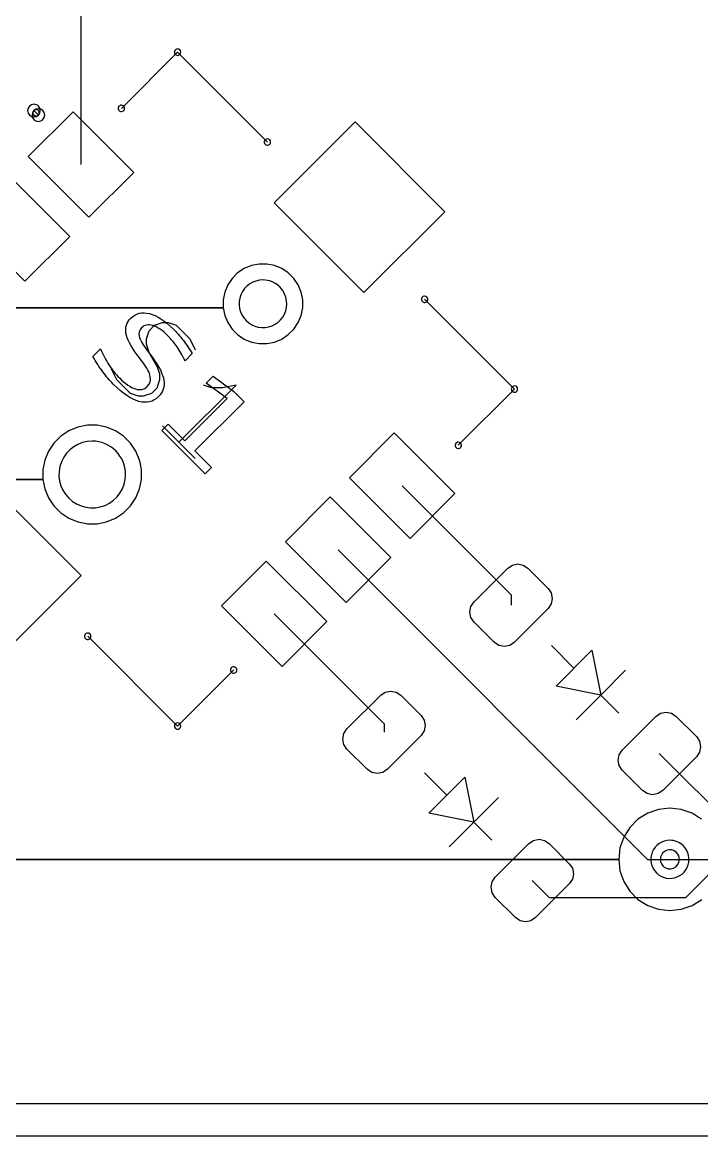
# Model space of a CAD drawing. Header units: millimetres. Extents: x 10 to 287, y 10 to 200.
# Drawn here: x 29.3 to 40, y 102.16 to 119.68 of the extents above; entities that cross this region are included whole.
import ezdxf

# ---------------------------------------------------------------- set-up
doc = ezdxf.new("R2010")
doc.units = ezdxf.units.MM
doc.layers.get('0').update_dxf_attribs({"linetype": 'CONTINUOUS'})

msp = doc.modelspace()

# ---------------------------------------------------------------- linework, layer by layer
at = {"color": 7}
for points in [[(39.5, 106.5072), (53.5, 106.5072), (63, 116.0072), (63.5, 116.0072), (67.6, 120.1072), (87.6657, 120.1072), (89.0328, 121.4744), (89.0328, 122.14), (90.9, 124.0072)], [(39.3335, 108.1737), (40.5, 107.0072), (52.5, 107.0072), (66, 120.5072), (66, 121.0072)], [(30.2297, 117.4427), (30.2297, 120.2775)], [(31.75, 119.2105), (30.8661, 118.3266)], [(30.8661, 118.3266), (31.75, 119.2105)], [(31.75, 119.2105), (33.1642, 117.7963)], [(33.1642, 117.7963), (31.75, 119.2105)], [(29.4873, 118.2913), (29.558, 118.2206)], [(20.0005, 115.1891), (32.468, 115.1891), (32.492, 115.0683), (32.492, 115.0682), (32.5392, 114.9544), (32.5392, 114.9544), (32.6076, 114.852), (32.6076, 114.852), (32.6948, 114.7648), (32.6948, 114.7648), (32.7972, 114.6964), (32.7972, 114.6964), (32.7972, 114.6964), (32.9111, 114.6492), (33.0319, 114.6252), (33.0319, 114.6252), (33.0319, 114.6252), (33.1551, 114.6252), (33.1551, 114.6252), (33.276, 114.6492), (33.3898, 114.6964), (33.4922, 114.7648), (33.5794, 114.852), (33.6478, 114.9544), (33.695, 115.0683), (33.719, 115.1891), (33.719, 115.3123), (33.695, 115.4332), (33.6478, 115.547), (33.6478, 115.547), (33.6478, 115.547), (33.5794, 115.6494), (33.5794, 115.6494), (33.4922, 115.7366), (33.4922, 115.7366), (33.3898, 115.805), (33.3898, 115.805), (33.276, 115.8522), (33.276, 115.8522), (33.276, 115.8522), (33.276, 115.8522), (33.2759, 115.8522), (33.1551, 115.8762), (33.1551, 115.8762), (33.0319, 115.8762), (33.0319, 115.8762), (32.9111, 115.8522), (32.911, 115.8522), (32.7972, 115.805), (32.7972, 115.805), (32.6948, 115.7366), (32.6948, 115.7366), (32.6076, 115.6494), (32.6076, 115.6494), (32.5392, 115.547), (32.5392, 115.547), (32.492, 115.4332), (32.492, 115.4331), (32.468, 115.3123), (32.468, 115.1891), (20.0005, 115.1891)], [(35.6391, 115.3214), (37.0533, 113.9072)], [(37.0533, 113.9072), (35.6391, 115.3214)], [(30.7024, 114.2281), (30.788, 114.057), (31.0018, 113.8432), (31.1301, 113.8004), (31.2156, 113.8004), (31.3439, 113.8432), (31.4294, 113.9287), (31.4722, 114.057), (31.4722, 114.1425), (31.4294, 114.2708), (31.3011, 114.4846), (31.2584, 114.6129), (31.2584, 114.6985), (31.3011, 114.8268), (31.3867, 114.9123), (31.5149, 114.955), (31.6005, 114.955), (31.7288, 114.9123), (31.9426, 114.6985), (32.0281, 114.5274)], [(30.416797, 114.419484), (30.538402, 114.541089)], [(31.198579, 114.334578), (31.114809, 114.446407)], [(31.275361, 114.511551), (31.357751, 114.39993)], [(31.981775, 114.465775), (31.8666, 114.350601)], [(31.7715, 113.0735), (32.6696, 113.9715), (32.4557, 113.9287), (32.2847, 113.9287), (32.1564, 113.9715)], [(37.0533, 113.9072), (36.1694, 113.0233)], [(36.1694, 113.0233), (37.0533, 113.9072)], [(20.0005, 112.4873), (29.631, 112.4873), (29.6608, 112.3375), (29.6608, 112.3375), (29.7193, 112.1964), (29.7193, 112.1964), (29.8041, 112.0693), (29.8041, 112.0693), (29.9121, 111.9613), (29.9121, 111.9613), (30.0392, 111.8765), (30.0392, 111.8765), (30.0392, 111.8765), (30.1803, 111.818), (30.2626, 111.8016), (30.3301, 111.7882), (30.3301, 111.7882), (30.3301, 111.7882), (30.4829, 111.7882), (30.4829, 111.7882), (30.6327, 111.818), (30.7738, 111.8765), (30.9008, 111.9613), (31.0089, 112.0693), (31.0937, 112.1964), (31.1522, 112.3375), (31.182, 112.4873), (31.182, 112.6401), (31.182, 112.6401), (31.182, 112.6401), (31.1595, 112.7534), (31.1522, 112.7899), (31.0937, 112.931), (31.0937, 112.931), (31.0937, 112.931), (31.0089, 113.058), (31.0089, 113.0581), (30.9009, 113.1661), (30.9008, 113.1661), (30.7738, 113.2509), (30.7738, 113.2509), (30.6327, 113.3094), (30.6327, 113.3094), (30.4829, 113.3392), (30.4829, 113.3392), (30.3301, 113.3392), (30.3301, 113.3392), (30.1803, 113.3094), (30.1803, 113.3094), (30.0392, 113.2509), (30.0392, 113.2509), (29.9121, 113.1661), (29.9121, 113.1661), (29.8041, 113.0581), (29.8041, 113.058), (29.7193, 112.931), (29.7193, 112.931), (29.6608, 112.7899), (29.6608, 112.7899), (29.631, 112.6401), (29.631, 112.6401), (29.631, 112.4873), (20.0005, 112.4873)], [(32.0281, 112.8169), (31.5149, 113.33)], [(35.2855, 112.3869), (37, 110.6725)], [(34.2779, 111.3793), (39.15, 106.5072)], [(37, 110.6725), (37, 110.5072)], [(33.2703, 110.3717), (35, 108.6419), (35, 108.5072)], [(30.3358, 110.0181), (31.75, 108.6039)], [(31.75, 108.6039), (30.3358, 110.0181)], [(37.9899, 109.5173), (37.6364, 109.8708)], [(37.7071, 109.2344), (38.2728, 109.8001)], [(38.2728, 109.8001), (38.4142, 109.093), (37.7071, 109.2344)], [(32.6339, 109.4878), (31.75, 108.6039)], [(31.75, 108.6039), (32.6339, 109.4878)], [(38.4142, 109.093), (38.8031, 109.4819)], [(38.4142, 109.093), (38.0253, 108.7041)], [(38.6971, 108.8101), (38.4142, 109.093)], [(35.9899, 107.5173), (35.6364, 107.8708)], [(35.7071, 107.2344), (36.2728, 107.8001)], [(36.2728, 107.8001), (36.4142, 107.093), (35.7071, 107.2344)], [(36.4142, 107.093), (36.8031, 107.4819)], [(40.0023, 107.137), (39.9455, 107.1727), (39.8495, 107.233), (39.6793, 107.2926), (39.6792, 107.2926), (39.5, 107.3128), (39.5, 107.3128), (39.3207, 107.2926), (39.3207, 107.2926), (39.1505, 107.233), (38.9977, 107.137), (38.8702, 107.0095), (38.7742, 106.8567), (38.7146, 106.6865), (38.7146, 106.6865), (38.6944, 106.5072), (38.6944, 106.5072), (26.3373, 106.5072)], [(36.4142, 107.093), (36.0253, 106.7041)], [(36.6971, 106.8101), (36.4142, 107.093)], [(37.6, 105.9072), (39.7485, 105.9072), (40.4485, 106.6072)], [(26.3373, 106.5072), (38.6944, 106.5072), (38.7146, 106.328), (38.7146, 106.3279), (38.7742, 106.1577), (38.8702, 106.0049), (38.9977, 105.8774), (39.1505, 105.7814), (39.3207, 105.7218), (39.3207, 105.7218), (39.5, 105.7016), (39.5, 105.7016), (39.5, 105.7016), (39.6792, 105.7218), (39.6793, 105.7218), (39.6793, 105.7218), (39.8495, 105.7814), (40.0023, 105.8774)], [(39.15, 106.5072), (39.5, 106.5072)], [(37.3335, 106.1737), (37.6, 105.9072)], [(53.2423, 102.6577), (20.507, 102.6577)], [(20.5, 102.1572), (53.3158, 102.1572)]]:
    msp.add_lwpolyline(points, dxfattribs=at)
for points in [[(31.75, 119.2605), (31.75, 119.2605)], [(29.4873, 118.3913)], [(29.558, 118.3206)], [(30.8661, 118.3766)], [(30.3535, 116.6119), (29.3989, 117.5665), (30.106, 118.2736), (31.0606, 117.319)], [(30.3535, 116.6119), (29.3989, 117.5665), (30.106, 118.2736), (31.0606, 117.319)], [(30.3535, 116.6119), (29.3989, 117.5665), (30.106, 118.2736), (31.0606, 117.319)], [(34.6845, 115.4275), (33.2703, 116.8417), (34.5431, 118.1145), (35.9573, 116.7003)], [(34.6845, 115.4275), (33.2703, 116.8417), (34.5431, 118.1145), (35.9573, 116.7003)], [(34.6845, 115.4275), (33.2703, 116.8417), (34.5431, 118.1145), (35.9573, 116.7003)], [(33.1642, 117.8463)], [(29.3458, 115.6043), (28.3912, 116.5589), (29.0983, 117.266), (30.0529, 116.3114)], [(29.3458, 115.6043), (28.3912, 116.5589), (29.0983, 117.266), (30.0529, 116.3114)], [(29.3458, 115.6043), (28.3912, 116.5589), (29.0983, 117.266), (30.0529, 116.3114)], [(33.0935, 115.6257)], [(33.0935, 115.6257)], [(33.0935, 115.6257)], [(33.0935, 115.6257)], [(33.0935, 115.6257)], [(33.0935, 115.6257)], [(35.6391, 115.3714)], [(31.981767, 114.465766)], [(31.601109, 113.356778), (31.863499, 113.094387), (32.529404, 113.760293), (32.201862, 114.003647), (32.309436, 114.111221), (32.635388, 113.869457), (32.796003, 113.708843), (32.022523, 112.935363), (32.284914, 112.672973), (32.185524, 112.573583), (31.501719, 113.257388)], [(37.0533, 113.9572)], [(37.0533, 113.9572)], [(35.4093, 111.5561), (34.4547, 112.5107), (35.1618, 113.2178), (36.1164, 112.2632)], [(35.4093, 111.5561), (34.4547, 112.5107), (35.1618, 113.2178), (36.1164, 112.2632)], [(35.4093, 111.5561), (34.4547, 112.5107), (35.1618, 113.2178), (36.1164, 112.2632)], [(30.4065, 113.0887)], [(30.4065, 113.0887)], [(30.4065, 113.0887)], [(30.4065, 113.0887)], [(30.4065, 113.0887)], [(30.4065, 113.0887)], [(36.1694, 113.0733)], [(28.9569, 109.6999), (27.5427, 111.1141), (28.8155, 112.3869), (30.2297, 110.9727)], [(28.9569, 109.6999), (27.5427, 111.1141), (28.8155, 112.3869), (30.2297, 110.9727)], [(28.9569, 109.6999), (27.5427, 111.1141), (28.8155, 112.3869), (30.2297, 110.9727)], [(34.4017, 110.5484), (33.4471, 111.503), (34.1542, 112.2101), (35.1088, 111.2555)], [(34.4017, 110.5484), (33.4471, 111.503), (34.1542, 112.2101), (35.1088, 111.2555)], [(34.4017, 110.5484), (33.4471, 111.503), (34.1542, 112.2101), (35.1088, 111.2555)], [(33.394, 109.5408), (32.4394, 110.4954), (33.1465, 111.2025), (34.1011, 110.2479)], [(33.394, 109.5408), (32.4394, 110.4954), (33.1465, 111.2025), (34.1011, 110.2479)], [(33.394, 109.5408), (32.4394, 110.4954), (33.1465, 111.2025), (34.1011, 110.2479)], [(37.053, 109.9238), (36.98, 109.8751), (36.8939, 109.8579), (36.8078, 109.8751), (36.7348, 109.9238), (36.4166, 110.242), (36.3679, 110.315), (36.3507, 110.4011), (36.3679, 110.4872), (36.4166, 110.5602), (36.947, 111.0906), (37.02, 111.1393), (37.1061, 111.1565), (37.1922, 111.1393), (37.2652, 111.0906), (37.5834, 110.7724), (37.6321, 110.6994), (37.6493, 110.6133), (37.6321, 110.5272), (37.5834, 110.4542)], [(37.053, 109.9238), (36.98, 109.8751), (36.8939, 109.8579), (36.8078, 109.8751), (36.7348, 109.9238), (36.4166, 110.242), (36.3679, 110.315), (36.3507, 110.4011), (36.3679, 110.4872), (36.4166, 110.5602), (36.947, 111.0906), (37.02, 111.1393), (37.1061, 111.1565), (37.1922, 111.1393), (37.2652, 111.0906), (37.5834, 110.7724), (37.6321, 110.6994), (37.6493, 110.6133), (37.6321, 110.5272), (37.5834, 110.4542)], [(37.053, 109.9238), (36.98, 109.8751), (36.8939, 109.8579), (36.8078, 109.8751), (36.7348, 109.9238), (36.4166, 110.242), (36.3679, 110.315), (36.3507, 110.4011), (36.3679, 110.4872), (36.4166, 110.5602), (36.947, 111.0906), (37.02, 111.1393), (37.1061, 111.1565), (37.1922, 111.1393), (37.2652, 111.0906), (37.5834, 110.7724), (37.6321, 110.6994), (37.6493, 110.6133), (37.6321, 110.5272), (37.5834, 110.4542)], [(30.3358, 110.0681)], [(32.6339, 109.5378)], [(35.053, 107.9238), (34.98, 107.8751), (34.8939, 107.8579), (34.8078, 107.8751), (34.7348, 107.9238), (34.4166, 108.242), (34.3679, 108.315), (34.3507, 108.4011), (34.3679, 108.4872), (34.4166, 108.5602), (34.947, 109.0906), (35.02, 109.1393), (35.1061, 109.1565), (35.1922, 109.1393), (35.2652, 109.0906), (35.5834, 108.7724), (35.6321, 108.6994), (35.6493, 108.6133), (35.6321, 108.5272), (35.5834, 108.4542)], [(35.053, 107.9238), (34.98, 107.8751), (34.8939, 107.8579), (34.8078, 107.8751), (34.7348, 107.9238), (34.4166, 108.242), (34.3679, 108.315), (34.3507, 108.4011), (34.3679, 108.4872), (34.4166, 108.5602), (34.947, 109.0906), (35.02, 109.1393), (35.1061, 109.1565), (35.1922, 109.1393), (35.2652, 109.0906), (35.5834, 108.7724), (35.6321, 108.6994), (35.6493, 108.6133), (35.6321, 108.5272), (35.5834, 108.4542)], [(35.053, 107.9238), (34.98, 107.8751), (34.8939, 107.8579), (34.8078, 107.8751), (34.7348, 107.9238), (34.4166, 108.242), (34.3679, 108.315), (34.3507, 108.4011), (34.3679, 108.4872), (34.4166, 108.5602), (34.947, 109.0906), (35.02, 109.1393), (35.1061, 109.1565), (35.1922, 109.1393), (35.2652, 109.0906), (35.5834, 108.7724), (35.6321, 108.6994), (35.6493, 108.6133), (35.6321, 108.5272), (35.5834, 108.4542)], [(31.75, 108.6539)], [(31.75, 108.6539)], [(39.3865, 107.5904), (39.3135, 107.5416), (39.2274, 107.5245), (39.1413, 107.5416), (39.0683, 107.5904), (38.7501, 107.9086), (38.7013, 107.9816), (38.6842, 108.0677), (38.7013, 108.1538), (38.7501, 108.2268), (39.2804, 108.7571), (39.3534, 108.8059), (39.4395, 108.823), (39.5256, 108.8059), (39.5986, 108.7571), (39.9168, 108.4389), (39.9656, 108.3659), (39.9827, 108.2798), (39.9656, 108.1937), (39.9168, 108.1207)], [(39.3865, 107.5904), (39.3135, 107.5416), (39.2274, 107.5245), (39.1413, 107.5416), (39.0683, 107.5904), (38.7501, 107.9086), (38.7013, 107.9816), (38.6842, 108.0677), (38.7013, 108.1538), (38.7501, 108.2268), (39.2804, 108.7571), (39.3534, 108.8059), (39.4395, 108.823), (39.5256, 108.8059), (39.5986, 108.7571), (39.9168, 108.4389), (39.9656, 108.3659), (39.9827, 108.2798), (39.9656, 108.1937), (39.9168, 108.1207)], [(39.3865, 107.5904), (39.3135, 107.5416), (39.2274, 107.5245), (39.1413, 107.5416), (39.0683, 107.5904), (38.7501, 107.9086), (38.7013, 107.9816), (38.6842, 108.0677), (38.7013, 108.1538), (38.7501, 108.2268), (39.2804, 108.7571), (39.3534, 108.8059), (39.4395, 108.823), (39.5256, 108.8059), (39.5986, 108.7571), (39.9168, 108.4389), (39.9656, 108.3659), (39.9827, 108.2798), (39.9656, 108.1937), (39.9168, 108.1207)], [(37.3865, 105.5904), (37.3135, 105.5416), (37.2274, 105.5245), (37.1413, 105.5416), (37.0683, 105.5904), (36.7501, 105.9086), (36.7013, 105.9816), (36.6842, 106.0677), (36.7013, 106.1538), (36.7501, 106.2268), (37.2804, 106.7571), (37.3534, 106.8059), (37.4395, 106.823), (37.5256, 106.8059), (37.5986, 106.7571), (37.9168, 106.4389), (37.9656, 106.3659), (37.9827, 106.2798), (37.9656, 106.1937), (37.9168, 106.1207)], [(37.3865, 105.5904), (37.3135, 105.5416), (37.2274, 105.5245), (37.1413, 105.5416), (37.0683, 105.5904), (36.7501, 105.9086), (36.7013, 105.9816), (36.6842, 106.0677), (36.7013, 106.1538), (36.7501, 106.2268), (37.2804, 106.7571), (37.3534, 106.8059), (37.4395, 106.823), (37.5256, 106.8059), (37.5986, 106.7571), (37.9168, 106.4389), (37.9656, 106.3659), (37.9827, 106.2798), (37.9656, 106.1937), (37.9168, 106.1207)], [(37.3865, 105.5904), (37.3135, 105.5416), (37.2274, 105.5245), (37.1413, 105.5416), (37.0683, 105.5904), (36.7501, 105.9086), (36.7013, 105.9816), (36.6842, 106.0677), (36.7013, 106.1538), (36.7501, 106.2268), (37.2804, 106.7571), (37.3534, 106.8059), (37.4395, 106.823), (37.5256, 106.8059), (37.5986, 106.7571), (37.9168, 106.4389), (37.9656, 106.3659), (37.9827, 106.2798), (37.9656, 106.1937), (37.9168, 106.1207)], [(39.5, 106.8072)], [(39.5, 106.8072)], [(39.5, 106.6572)], [(39.5, 106.6572)]]:
    msp.add_lwpolyline(points, close=True, dxfattribs=at)
for points in [[(31.703806, 119.229634), (31.696067, 119.21095), (31.700345, 119.189445), (31.714645, 119.175145)], [(31.703806, 119.229634), (31.696067, 119.21095), (31.700345, 119.189445), (31.714645, 119.175145)], [(31.75, 119.2605), (31.729777, 119.2605), (31.711545, 119.248318), (31.703806, 119.229634)], [(31.75, 119.2605), (31.729777, 119.2605), (31.711545, 119.248318), (31.703806, 119.229634)], [(31.714645, 119.175145), (31.728945, 119.160845), (31.75045, 119.156567), (31.769134, 119.164306)], [(31.714645, 119.175145), (31.728945, 119.160845), (31.75045, 119.156567), (31.769134, 119.164306)], [(31.785355, 119.245855), (31.775979, 119.255232), (31.763261, 119.2605), (31.75, 119.2605)], [(31.785355, 119.245855), (31.775979, 119.255232), (31.763261, 119.2605), (31.75, 119.2605)], [(31.769134, 119.164306), (31.787818, 119.172045), (31.8, 119.190277), (31.8, 119.2105)], [(31.769134, 119.164306), (31.787818, 119.172045), (31.8, 119.190277), (31.8, 119.2105)], [(31.8, 119.2105), (31.8, 119.223761), (31.794732, 119.236479), (31.785355, 119.245855)], [(31.8, 119.2105), (31.8, 119.223761), (31.794732, 119.236479), (31.785355, 119.245855)], [(29.4873, 118.3913), (29.432072, 118.3913), (29.3873, 118.346528), (29.3873, 118.2913)], [(29.3873, 118.2913), (29.3873, 118.236072), (29.432072, 118.1913), (29.4873, 118.1913)], [(29.558, 118.3206), (29.502772, 118.3206), (29.458, 118.275828), (29.458, 118.2206)], [(29.4873, 118.2913), (29.468351, 118.271681), (29.468622, 118.240496), (29.487909, 118.221209)], [(29.558011, 118.362011), (29.539257, 118.380764), (29.513822, 118.3913), (29.4873, 118.3913)], [(29.535925, 118.304935), (29.518444, 118.309511), (29.499854, 118.304298), (29.4873, 118.2913)], [(29.4873, 118.1913), (29.542528, 118.1913), (29.5873, 118.236072), (29.5873, 118.2913)], [(29.571635, 118.269225), (29.567059, 118.286707), (29.553407, 118.300359), (29.535925, 118.304935)], [(29.628711, 118.291311), (29.609957, 118.310064), (29.584522, 118.3206), (29.558, 118.3206)], [(29.5873, 118.2913), (29.5873, 118.317822), (29.576764, 118.343257), (29.558011, 118.362011)], [(29.658, 118.2206), (29.658, 118.247122), (29.647464, 118.272557), (29.628711, 118.291311)], [(30.819906, 118.345734), (30.812167, 118.32705), (30.816445, 118.305545), (30.830745, 118.291245)], [(30.8661, 118.3766), (30.845877, 118.3766), (30.827645, 118.364418), (30.819906, 118.345734)], [(30.830745, 118.291245), (30.845045, 118.276945), (30.86655, 118.272667), (30.885234, 118.280406)], [(30.901455, 118.361955), (30.892079, 118.371332), (30.879361, 118.3766), (30.8661, 118.3766)], [(30.885234, 118.280406), (30.903918, 118.288145), (30.9161, 118.306377), (30.9161, 118.3266)], [(30.9161, 118.3266), (30.9161, 118.339861), (30.910832, 118.352579), (30.901455, 118.361955)], [(29.458, 118.2206), (29.458, 118.165372), (29.502772, 118.1206), (29.558, 118.1206)], [(29.487909, 118.221209), (29.507196, 118.201922), (29.538381, 118.201651), (29.558, 118.2206)], [(29.558, 118.2206), (29.570998, 118.233154), (29.576211, 118.251744), (29.571635, 118.269225)], [(29.558, 118.1206), (29.613228, 118.1206), (29.658, 118.165372), (29.658, 118.2206)], [(33.118006, 117.815434), (33.110267, 117.79675), (33.114545, 117.775245), (33.128845, 117.760945)], [(33.1642, 117.8463), (33.143977, 117.8463), (33.125745, 117.834118), (33.118006, 117.815434)], [(33.199555, 117.831655), (33.190179, 117.841032), (33.177461, 117.8463), (33.1642, 117.8463)], [(33.183334, 117.750106), (33.202018, 117.757845), (33.2142, 117.776077), (33.2142, 117.7963)], [(33.2142, 117.7963), (33.2142, 117.809561), (33.208932, 117.822279), (33.199555, 117.831655)], [(33.128845, 117.760945), (33.143145, 117.746645), (33.16465, 117.742367), (33.183334, 117.750106)], [(33.0935, 115.6257), (32.941827, 115.6257), (32.805088, 115.534334), (32.747045, 115.394206)], [(33.0935, 115.6257), (32.941827, 115.6257), (32.805088, 115.534334), (32.747045, 115.394206)], [(33.0935, 115.6257), (32.941827, 115.6257), (32.805088, 115.534334), (32.747045, 115.394206)], [(33.0935, 115.6257), (32.941827, 115.6257), (32.805088, 115.534334), (32.747045, 115.394206)], [(33.0935, 115.6257), (32.941827, 115.6257), (32.805088, 115.534334), (32.747045, 115.394206)], [(33.0935, 115.6257), (32.941827, 115.6257), (32.805088, 115.534334), (32.747045, 115.394206)], [(33.358665, 115.515865), (33.288339, 115.586191), (33.192956, 115.6257), (33.0935, 115.6257)], [(33.358665, 115.515865), (33.288339, 115.586191), (33.192956, 115.6257), (33.0935, 115.6257)], [(33.358665, 115.515865), (33.288339, 115.586191), (33.192956, 115.6257), (33.0935, 115.6257)], [(33.358665, 115.515865), (33.288339, 115.586191), (33.192956, 115.6257), (33.0935, 115.6257)], [(33.358665, 115.515865), (33.288339, 115.586191), (33.192956, 115.6257), (33.0935, 115.6257)], [(33.358665, 115.515865), (33.288339, 115.586191), (33.192956, 115.6257), (33.0935, 115.6257)], [(33.4685, 115.2507), (33.4685, 115.350156), (33.428991, 115.445539), (33.358665, 115.515865)], [(33.4685, 115.2507), (33.4685, 115.350156), (33.428991, 115.445539), (33.358665, 115.515865)], [(33.4685, 115.2507), (33.4685, 115.350156), (33.428991, 115.445539), (33.358665, 115.515865)], [(33.4685, 115.2507), (33.4685, 115.350156), (33.428991, 115.445539), (33.358665, 115.515865)], [(33.4685, 115.2507), (33.4685, 115.350156), (33.428991, 115.445539), (33.358665, 115.515865)], [(33.4685, 115.2507), (33.4685, 115.350156), (33.428991, 115.445539), (33.358665, 115.515865)], [(32.747045, 115.394206), (32.689002, 115.254078), (32.721086, 115.092784), (32.828335, 114.985535)], [(32.747045, 115.394206), (32.689002, 115.254078), (32.721086, 115.092784), (32.828335, 114.985535)], [(32.747045, 115.394206), (32.689002, 115.254078), (32.721086, 115.092784), (32.828335, 114.985535)], [(32.747045, 115.394206), (32.689002, 115.254078), (32.721086, 115.092784), (32.828335, 114.985535)], [(32.747045, 115.394206), (32.689002, 115.254078), (32.721086, 115.092784), (32.828335, 114.985535)], [(32.747045, 115.394206), (32.689002, 115.254078), (32.721086, 115.092784), (32.828335, 114.985535)], [(35.592906, 115.340534), (35.585167, 115.32185), (35.589445, 115.300345), (35.603745, 115.286045)], [(35.6391, 115.3714), (35.618877, 115.3714), (35.600645, 115.359218), (35.592906, 115.340534)], [(35.674455, 115.356755), (35.665079, 115.366132), (35.652361, 115.3714), (35.6391, 115.3714)], [(35.658234, 115.275206), (35.676918, 115.282945), (35.6891, 115.301177), (35.6891, 115.3214)], [(35.6891, 115.3214), (35.6891, 115.334661), (35.683832, 115.347379), (35.674455, 115.356755)], [(33.237006, 114.904245), (33.377134, 114.962288), (33.4685, 115.099027), (33.4685, 115.2507)], [(33.237006, 114.904245), (33.377134, 114.962288), (33.4685, 115.099027), (33.4685, 115.2507)], [(33.237006, 114.904245), (33.377134, 114.962288), (33.4685, 115.099027), (33.4685, 115.2507)], [(33.237006, 114.904245), (33.377134, 114.962288), (33.4685, 115.099027), (33.4685, 115.2507)], [(33.237006, 114.904245), (33.377134, 114.962288), (33.4685, 115.099027), (33.4685, 115.2507)], [(33.237006, 114.904245), (33.377134, 114.962288), (33.4685, 115.099027), (33.4685, 115.2507)], [(35.603745, 115.286045), (35.618045, 115.271745), (35.63955, 115.267467), (35.658234, 115.275206)], [(30.937238, 114.788847), (30.921115, 114.8798), (30.946379, 114.958602), (31.01303, 115.025253)], [(31.01303, 115.025253), (31.090202, 115.102425), (31.187846, 115.126388), (31.305959, 115.097139)], [(31.305959, 115.097139), (31.424605, 115.067362), (31.548863, 114.987539), (31.678733, 114.857669)], [(32.828335, 114.985535), (32.935584, 114.878286), (33.096878, 114.846202), (33.237006, 114.904245)], [(32.828335, 114.985535), (32.935584, 114.878286), (33.096878, 114.846202), (33.237006, 114.904245)], [(32.828335, 114.985535), (32.935584, 114.878286), (33.096878, 114.846202), (33.237006, 114.904245)], [(32.828335, 114.985535), (32.935584, 114.878286), (33.096878, 114.846202), (33.237006, 114.904245)], [(32.828335, 114.985535), (32.935584, 114.878286), (33.096878, 114.846202), (33.237006, 114.904245)], [(32.828335, 114.985535), (32.935584, 114.878286), (33.096878, 114.846202), (33.237006, 114.904245)], [(31.114809, 114.446407), (31.012551, 114.583747), (30.953361, 114.697893), (30.937238, 114.788847)], [(31.183805, 114.87321), (31.145221, 114.834625), (31.131625, 114.789757), (31.143019, 114.738604)], [(31.360976, 114.908849), (31.288852, 114.931079), (31.229795, 114.9192), (31.183805, 114.87321)], [(31.601145, 114.743506), (31.513681, 114.830969), (31.433625, 114.886084), (31.360976, 114.908849)], [(31.678733, 114.857669), (31.734392, 114.802011), (31.787408, 114.741589), (31.837781, 114.676404)], [(31.143019, 114.738604), (31.155336, 114.687311), (31.199451, 114.611626), (31.275361, 114.511551)], [(31.742001, 114.571084), (31.698455, 114.635674), (31.651502, 114.693148), (31.601145, 114.743506)], [(31.837781, 114.676404), (31.888154, 114.61122), (31.936149, 114.541007), (31.981767, 114.465766)], [(30.538402, 114.541089), (30.576708, 114.448995), (30.620315, 114.364852), (30.669222, 114.288661)], [(31.8666, 114.350601), (31.827081, 114.433), (31.785548, 114.506494), (31.742001, 114.571084)], [(30.571685, 114.181582), (30.517958, 114.254014), (30.466328, 114.333315), (30.416797, 114.419484)], [(30.669222, 114.288661), (30.718129, 114.212468), (30.772797, 114.144158), (30.833226, 114.083728)], [(31.319932, 114.104487), (31.30858, 114.164167), (31.26813, 114.240864), (31.198579, 114.334578)], [(31.357751, 114.39993), (31.46079, 114.263374), (31.519427, 114.145494), (31.533661, 114.04629)], [(30.737353, 113.987855), (30.681165, 114.044044), (30.625942, 114.108619), (30.571685, 114.181582)], [(30.833226, 114.083728), (30.92493, 113.992025), (31.008947, 113.93451), (31.085278, 113.911184)], [(31.273439, 113.949864), (31.316314, 113.992738), (31.331811, 114.044279), (31.319932, 114.104487)], [(31.141553, 113.714611), (31.021039, 113.747821), (30.886306, 113.838903), (30.737353, 113.987855)], [(31.085278, 113.911184), (31.161607, 113.887859), (31.224328, 113.900752), (31.273439, 113.949864)], [(31.533661, 114.04629), (31.548818, 113.946949), (31.520927, 113.86181), (31.449989, 113.790871)], [(37.007106, 113.926334), (36.999367, 113.90765), (37.003645, 113.886145), (37.017945, 113.871845)], [(37.007106, 113.926334), (36.999367, 113.90765), (37.003645, 113.886145), (37.017945, 113.871845)], [(37.0533, 113.9572), (37.033077, 113.9572), (37.014845, 113.945018), (37.007106, 113.926334)], [(37.0533, 113.9572), (37.033077, 113.9572), (37.014845, 113.945018), (37.007106, 113.926334)], [(37.088655, 113.942555), (37.079279, 113.951932), (37.066561, 113.9572), (37.0533, 113.9572)], [(37.088655, 113.942555), (37.079279, 113.951932), (37.066561, 113.9572), (37.0533, 113.9572)], [(37.1033, 113.9072), (37.1033, 113.920461), (37.098032, 113.933179), (37.088655, 113.942555)], [(37.1033, 113.9072), (37.1033, 113.920461), (37.098032, 113.933179), (37.088655, 113.942555)], [(31.449989, 113.790871), (31.365411, 113.706293), (31.262599, 113.680873), (31.141553, 113.714611)], [(37.017945, 113.871845), (37.032245, 113.857545), (37.05375, 113.853267), (37.072434, 113.861006)], [(37.017945, 113.871845), (37.032245, 113.857545), (37.05375, 113.853267), (37.072434, 113.861006)], [(37.072434, 113.861006), (37.091118, 113.868745), (37.1033, 113.886977), (37.1033, 113.9072)], [(37.072434, 113.861006), (37.091118, 113.868745), (37.1033, 113.886977), (37.1033, 113.9072)], [(30.4065, 113.0887), (30.194157, 113.0887), (30.002723, 112.960788), (29.921463, 112.764609)], [(30.4065, 113.0887), (30.194157, 113.0887), (30.002723, 112.960788), (29.921463, 112.764609)], [(30.4065, 113.0887), (30.194157, 113.0887), (30.002723, 112.960788), (29.921463, 112.764609)], [(30.4065, 113.0887), (30.194157, 113.0887), (30.002723, 112.960788), (29.921463, 112.764609)], [(30.4065, 113.0887), (30.194157, 113.0887), (30.002723, 112.960788), (29.921463, 112.764609)], [(30.4065, 113.0887), (30.194157, 113.0887), (30.002723, 112.960788), (29.921463, 112.764609)], [(30.777731, 112.934931), (30.679274, 113.033388), (30.545739, 113.0887), (30.4065, 113.0887)], [(30.777731, 112.934931), (30.679274, 113.033388), (30.545739, 113.0887), (30.4065, 113.0887)], [(30.777731, 112.934931), (30.679274, 113.033388), (30.545739, 113.0887), (30.4065, 113.0887)], [(30.777731, 112.934931), (30.679274, 113.033388), (30.545739, 113.0887), (30.4065, 113.0887)], [(30.777731, 112.934931), (30.679274, 113.033388), (30.545739, 113.0887), (30.4065, 113.0887)], [(30.777731, 112.934931), (30.679274, 113.033388), (30.545739, 113.0887), (30.4065, 113.0887)], [(36.123206, 113.042434), (36.115467, 113.02375), (36.119745, 113.002245), (36.134045, 112.987945)], [(36.1694, 113.0733), (36.149177, 113.0733), (36.130945, 113.061118), (36.123206, 113.042434)], [(36.204755, 113.058655), (36.195379, 113.068032), (36.182661, 113.0733), (36.1694, 113.0733)], [(36.2194, 113.0233), (36.2194, 113.036561), (36.214132, 113.049279), (36.204755, 113.058655)], [(30.9315, 112.5637), (30.9315, 112.702939), (30.876188, 112.836474), (30.777731, 112.934931)], [(30.9315, 112.5637), (30.9315, 112.702939), (30.876188, 112.836474), (30.777731, 112.934931)], [(30.9315, 112.5637), (30.9315, 112.702939), (30.876188, 112.836474), (30.777731, 112.934931)], [(30.9315, 112.5637), (30.9315, 112.702939), (30.876188, 112.836474), (30.777731, 112.934931)], [(30.9315, 112.5637), (30.9315, 112.702939), (30.876188, 112.836474), (30.777731, 112.934931)], [(30.9315, 112.5637), (30.9315, 112.702939), (30.876188, 112.836474), (30.777731, 112.934931)], [(36.134045, 112.987945), (36.148345, 112.973645), (36.16985, 112.969367), (36.188534, 112.977106)], [(36.188534, 112.977106), (36.207218, 112.984845), (36.2194, 113.003077), (36.2194, 113.0233)], [(29.921463, 112.764609), (29.840203, 112.56843), (29.88512, 112.342618), (30.035269, 112.192469)], [(29.921463, 112.764609), (29.840203, 112.56843), (29.88512, 112.342618), (30.035269, 112.192469)], [(29.921463, 112.764609), (29.840203, 112.56843), (29.88512, 112.342618), (30.035269, 112.192469)], [(29.921463, 112.764609), (29.840203, 112.56843), (29.88512, 112.342618), (30.035269, 112.192469)], [(29.921463, 112.764609), (29.840203, 112.56843), (29.88512, 112.342618), (30.035269, 112.192469)], [(29.921463, 112.764609), (29.840203, 112.56843), (29.88512, 112.342618), (30.035269, 112.192469)], [(30.607409, 112.078663), (30.803588, 112.159923), (30.9315, 112.351357), (30.9315, 112.5637)], [(30.607409, 112.078663), (30.803588, 112.159923), (30.9315, 112.351357), (30.9315, 112.5637)], [(30.607409, 112.078663), (30.803588, 112.159923), (30.9315, 112.351357), (30.9315, 112.5637)], [(30.607409, 112.078663), (30.803588, 112.159923), (30.9315, 112.351357), (30.9315, 112.5637)], [(30.607409, 112.078663), (30.803588, 112.159923), (30.9315, 112.351357), (30.9315, 112.5637)], [(30.607409, 112.078663), (30.803588, 112.159923), (30.9315, 112.351357), (30.9315, 112.5637)], [(30.035269, 112.192469), (30.185418, 112.04232), (30.41123, 111.997403), (30.607409, 112.078663)], [(30.035269, 112.192469), (30.185418, 112.04232), (30.41123, 111.997403), (30.607409, 112.078663)], [(30.035269, 112.192469), (30.185418, 112.04232), (30.41123, 111.997403), (30.607409, 112.078663)], [(30.035269, 112.192469), (30.185418, 112.04232), (30.41123, 111.997403), (30.607409, 112.078663)], [(30.035269, 112.192469), (30.185418, 112.04232), (30.41123, 111.997403), (30.607409, 112.078663)], [(30.035269, 112.192469), (30.185418, 112.04232), (30.41123, 111.997403), (30.607409, 112.078663)], [(30.3358, 110.0681), (30.315577, 110.0681), (30.297345, 110.055918), (30.289606, 110.037234)], [(30.371155, 110.053455), (30.361779, 110.062832), (30.349061, 110.0681), (30.3358, 110.0681)], [(30.3858, 110.0181), (30.3858, 110.031361), (30.380532, 110.044079), (30.371155, 110.053455)], [(30.289606, 110.037234), (30.281867, 110.01855), (30.286145, 109.997045), (30.300445, 109.982745)], [(30.300445, 109.982745), (30.314745, 109.968445), (30.33625, 109.964167), (30.354934, 109.971906)], [(30.354934, 109.971906), (30.373618, 109.979645), (30.3858, 109.997877), (30.3858, 110.0181)], [(32.6339, 109.5378), (32.613677, 109.5378), (32.595445, 109.525618), (32.587706, 109.506934)], [(32.669255, 109.523155), (32.659879, 109.532532), (32.647161, 109.5378), (32.6339, 109.5378)], [(32.587706, 109.506934), (32.579967, 109.48825), (32.584245, 109.466745), (32.598545, 109.452445)], [(32.598545, 109.452445), (32.612845, 109.438145), (32.63435, 109.433867), (32.653034, 109.441606)], [(32.653034, 109.441606), (32.671718, 109.449345), (32.6839, 109.467577), (32.6839, 109.4878)], [(32.6839, 109.4878), (32.6839, 109.501061), (32.678632, 109.513779), (32.669255, 109.523155)], [(31.75, 108.6539), (31.729777, 108.6539), (31.711545, 108.641718), (31.703806, 108.623034)], [(31.75, 108.6539), (31.729777, 108.6539), (31.711545, 108.641718), (31.703806, 108.623034)], [(31.785355, 108.639255), (31.775979, 108.648632), (31.763261, 108.6539), (31.75, 108.6539)], [(31.785355, 108.639255), (31.775979, 108.648632), (31.763261, 108.6539), (31.75, 108.6539)], [(31.703806, 108.623034), (31.696067, 108.60435), (31.700345, 108.582845), (31.714645, 108.568545)], [(31.703806, 108.623034), (31.696067, 108.60435), (31.700345, 108.582845), (31.714645, 108.568545)], [(31.714645, 108.568545), (31.728945, 108.554245), (31.75045, 108.549967), (31.769134, 108.557706)], [(31.714645, 108.568545), (31.728945, 108.554245), (31.75045, 108.549967), (31.769134, 108.557706)], [(31.769134, 108.557706), (31.787818, 108.565445), (31.8, 108.583677), (31.8, 108.6039)], [(31.769134, 108.557706), (31.787818, 108.565445), (31.8, 108.583677), (31.8, 108.6039)], [(31.8, 108.6039), (31.8, 108.617161), (31.794732, 108.629879), (31.785355, 108.639255)], [(31.8, 108.6039), (31.8, 108.617161), (31.794732, 108.629879), (31.785355, 108.639255)], [(39.5, 106.8072), (39.378661, 106.8072), (39.26927, 106.734107), (39.222836, 106.622005)], [(39.5, 106.8072), (39.378661, 106.8072), (39.26927, 106.734107), (39.222836, 106.622005)], [(39.712132, 106.719332), (39.655871, 106.775593), (39.579565, 106.8072), (39.5, 106.8072)], [(39.712132, 106.719332), (39.655871, 106.775593), (39.579565, 106.8072), (39.5, 106.8072)], [(39.222836, 106.622005), (39.176402, 106.509903), (39.202069, 106.380867), (39.287868, 106.295068)], [(39.222836, 106.622005), (39.176402, 106.509903), (39.202069, 106.380867), (39.287868, 106.295068)], [(39.361418, 106.564603), (39.338201, 106.508551), (39.351034, 106.444034), (39.393934, 106.401134)], [(39.361418, 106.564603), (39.338201, 106.508551), (39.351034, 106.444034), (39.393934, 106.401134)], [(39.5, 106.6572), (39.439331, 106.6572), (39.384635, 106.620654), (39.361418, 106.564603)], [(39.5, 106.6572), (39.439331, 106.6572), (39.384635, 106.620654), (39.361418, 106.564603)], [(39.606066, 106.613266), (39.577936, 106.641396), (39.539782, 106.6572), (39.5, 106.6572)], [(39.606066, 106.613266), (39.577936, 106.641396), (39.539782, 106.6572), (39.5, 106.6572)], [(39.65, 106.5072), (39.65, 106.546982), (39.634196, 106.585136), (39.606066, 106.613266)], [(39.65, 106.5072), (39.65, 106.546982), (39.634196, 106.585136), (39.606066, 106.613266)], [(39.8, 106.5072), (39.8, 106.586765), (39.768393, 106.663071), (39.712132, 106.719332)], [(39.8, 106.5072), (39.8, 106.586765), (39.768393, 106.663071), (39.712132, 106.719332)], [(39.393934, 106.401134), (39.436834, 106.358234), (39.501351, 106.345401), (39.557403, 106.368618)], [(39.393934, 106.401134), (39.436834, 106.358234), (39.501351, 106.345401), (39.557403, 106.368618)], [(39.557403, 106.368618), (39.613454, 106.391835), (39.65, 106.446531), (39.65, 106.5072)], [(39.557403, 106.368618), (39.613454, 106.391835), (39.65, 106.446531), (39.65, 106.5072)], [(39.614805, 106.230036), (39.726907, 106.27647), (39.8, 106.385861), (39.8, 106.5072)], [(39.614805, 106.230036), (39.726907, 106.27647), (39.8, 106.385861), (39.8, 106.5072)], [(39.287868, 106.295068), (39.373667, 106.209269), (39.502703, 106.183602), (39.614805, 106.230036)], [(39.287868, 106.295068), (39.373667, 106.209269), (39.502703, 106.183602), (39.614805, 106.230036)]]:
    msp.add_open_spline(points, degree=3, dxfattribs=at)

doc.saveas('drawing.dxf')
